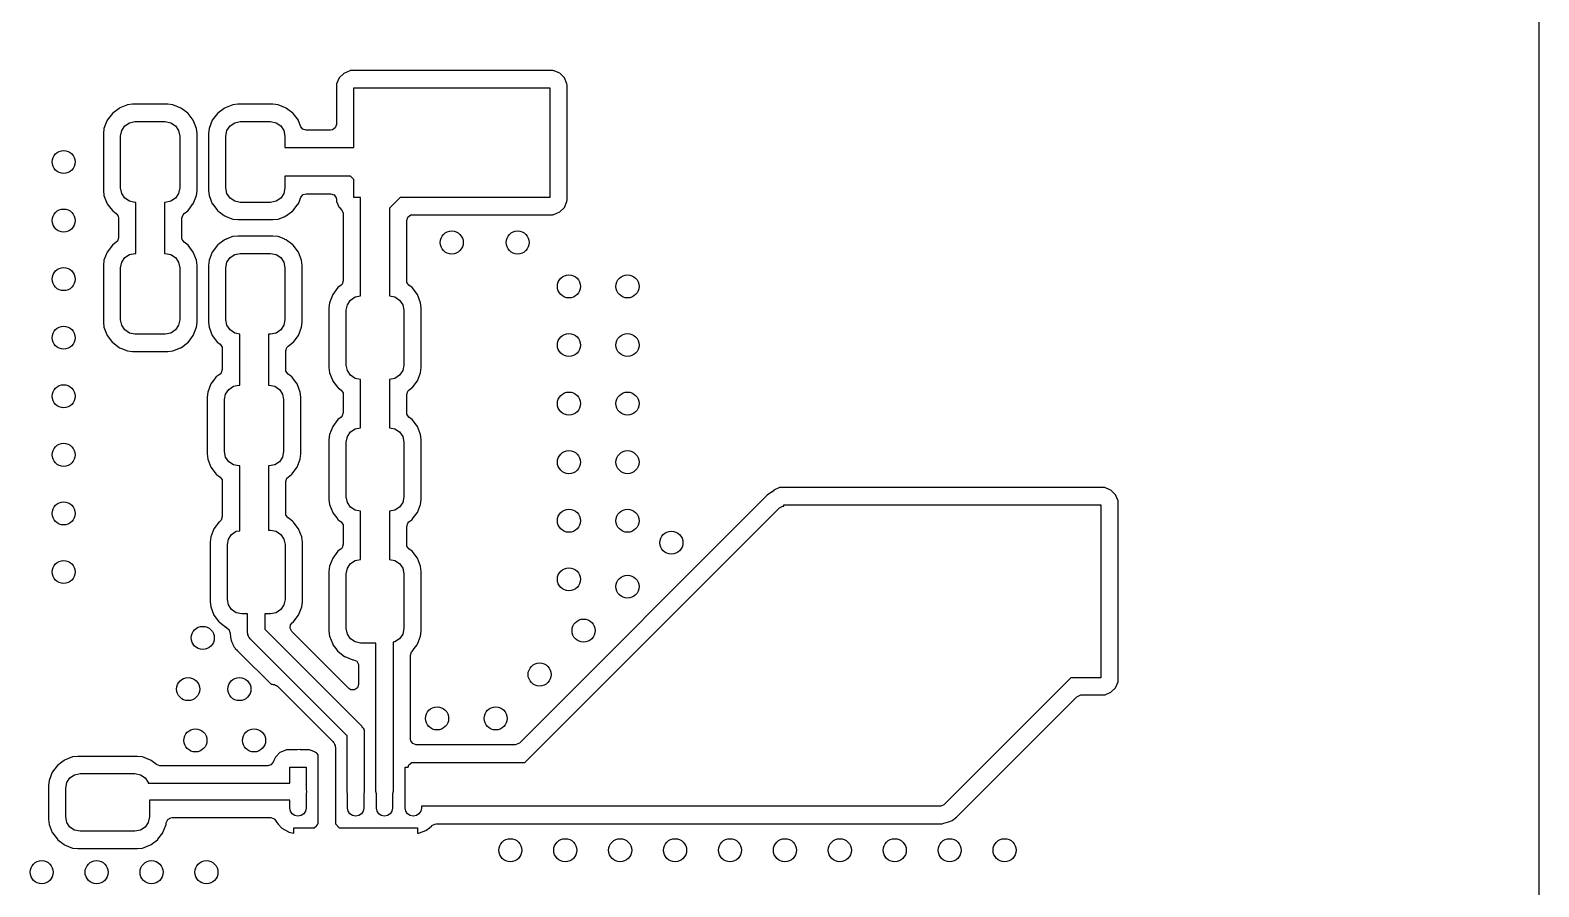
# Model space of a CAD drawing. Extents: x 0.02 to 3.92, y 0.02 to 3.05.
# Drawn here: x 2.887 to 3.917, y 0.885 to 1.47 of the extents above; entities that cross this region are included whole.
import ezdxf

# ---------------------------------------------------------------- set-up
doc = ezdxf.new("R2010")
doc.units = 0
doc.header["$MEASUREMENT"] = 0
doc.layers.add('BLACK', color=7, linetype='CONTINUOUS')

msp = doc.modelspace()

# ---------------------------------------------------------------- linework, layer by layer
at = {"layer": 'BLACK', "linetype": 'CONTINUOUS'}
for p, q in [((3.9173, 1.9505), (3.9173, 0.0236)), ((3.1053, 1.4423), (3.1012, 1.4405)), ((3.1056, 1.4424), (3.1053, 1.4423)), ((3.1057, 1.4424), (3.1056, 1.4424)), ((3.1056, 1.4424), (3.1056, 1.4424)), ((3.1063, 1.4425), (3.1057, 1.4424)), ((3.2437, 1.4425), (3.1063, 1.4425)), ((3.2438, 1.4425), (3.2437, 1.4425)), ((3.2441, 1.4424), (3.2438, 1.4425)), ((3.2438, 1.4425), (3.2438, 1.4425)), ((3.2447, 1.4423), (3.2441, 1.4424)), ((3.245, 1.4422), (3.2447, 1.4423)), ((3.0964, 1.4334), (3.0962, 1.4324)), ((3.0962, 1.4324), (3.0962, 1.4056)), ((3.0981, 1.4374), (3.0964, 1.4334)), ((3.1012, 1.4405), (3.0981, 1.4374)), ((3.2476, 1.4411), (3.245, 1.4422)), ((3.245, 1.4422), (3.245, 1.4422)), ((3.2487, 1.4406), (3.2476, 1.4411)), ((3.2519, 1.4374), (3.2487, 1.4406)), ((3.2536, 1.4334), (3.2519, 1.4374)), ((3.2538, 1.4324), (3.2536, 1.4334)), ((3.2538, 1.3541), (3.2538, 1.4324)), ((3.1081, 1.3898), (3.1081, 1.4306)), ((3.1081, 1.4306), (3.2419, 1.4306)), ((3.2419, 1.4306), (3.2419, 1.3558)), ((2.9433, 1.4132), (2.9397, 1.4085)), ((2.9435, 1.4134), (2.9433, 1.4132)), ((2.9478, 1.4166), (2.9435, 1.4134)), ((2.948, 1.4168), (2.9478, 1.4166)), ((2.9478, 1.4166), (2.9478, 1.4166)), ((2.9535, 1.419), (2.948, 1.4168)), ((2.9571, 1.4194), (2.9535, 1.419)), ((2.9811, 1.4194), (2.9571, 1.4194)), ((2.9846, 1.419), (2.9811, 1.4194)), ((2.9901, 1.4168), (2.9846, 1.419)), ((2.9904, 1.4166), (2.9901, 1.4168)), ((2.9947, 1.4134), (2.9904, 1.4166)), ((2.9904, 1.4166), (2.9904, 1.4166)), ((2.9949, 1.4132), (2.9947, 1.4134)), ((2.9985, 1.4085), (2.9949, 1.4132)), ((3.0151, 1.4132), (3.0115, 1.4085)), ((3.0153, 1.4134), (3.0151, 1.4132)), ((3.0196, 1.4166), (3.0153, 1.4134)), ((3.0198, 1.4168), (3.0196, 1.4166)), ((3.0196, 1.4166), (3.0196, 1.4166)), ((3.0254, 1.419), (3.0198, 1.4168)), ((3.0289, 1.4194), (3.0254, 1.419)), ((3.0529, 1.4194), (3.0289, 1.4194)), ((3.0565, 1.419), (3.0529, 1.4194)), ((3.062, 1.4168), (3.0565, 1.419)), ((3.0622, 1.4166), (3.062, 1.4168)), ((3.0665, 1.4134), (3.0622, 1.4166)), ((3.0622, 1.4166), (3.0622, 1.4166)), ((3.0667, 1.4132), (3.0665, 1.4134)), ((3.0703, 1.4085), (3.0667, 1.4132)), ((2.9375, 1.4029), (2.9371, 1.3994)), ((2.9397, 1.4085), (2.9375, 1.4029)), ((2.9489, 1.3977), (2.9497, 1.4015)), ((2.9497, 1.4015), (2.9518, 1.4047)), ((2.9518, 1.4047), (2.955, 1.4068)), ((2.955, 1.4068), (2.9587, 1.4076)), ((2.9587, 1.4076), (2.9794, 1.4076)), ((2.9794, 1.4076), (2.9832, 1.4068)), ((2.9832, 1.4068), (2.9864, 1.4047)), ((2.9864, 1.4047), (2.9885, 1.4015)), ((2.9885, 1.4015), (2.9893, 1.3977)), ((3.0006, 1.4029), (2.9985, 1.4085)), ((3.0011, 1.3994), (3.0006, 1.4029)), ((3.0093, 1.4029), (3.0089, 1.3994)), ((3.0115, 1.4085), (3.0093, 1.4029)), ((3.0208, 1.3977), (3.0215, 1.4015)), ((3.0215, 1.4015), (3.0236, 1.4047)), ((3.0236, 1.4047), (3.0268, 1.4068)), ((3.0268, 1.4068), (3.0306, 1.4076)), ((3.0306, 1.4076), (3.0513, 1.4076)), ((3.0513, 1.4076), (3.055, 1.4068)), ((3.055, 1.4068), (3.0582, 1.4047)), ((3.0582, 1.4047), (3.0604, 1.4015)), ((3.0604, 1.4015), (3.0611, 1.3977)), ((3.0704, 1.4082), (3.0703, 1.4085)), ((3.072, 1.4041), (3.0704, 1.4082)), ((3.0704, 1.4082), (3.0704, 1.4082)), ((3.0734, 1.4024), (3.072, 1.4041)), ((3.0756, 1.4017), (3.0734, 1.4024)), ((3.0923, 1.4017), (3.0756, 1.4017)), ((3.0936, 1.4019), (3.0923, 1.4017)), ((3.0955, 1.4033), (3.0936, 1.4019)), ((3.0962, 1.4056), (3.0955, 1.4033)), ((2.9371, 1.3994), (2.9371, 1.3606)), ((2.9489, 1.3623), (2.9489, 1.3977)), ((2.9893, 1.3977), (2.9893, 1.3623)), ((3.0011, 1.3606), (3.0011, 1.3994)), ((3.0089, 1.3994), (3.0089, 1.3606)), ((3.0208, 1.3623), (3.0208, 1.3977)), ((3.0611, 1.3977), (3.0611, 1.3898)), ((3.0611, 1.3898), (3.1081, 1.3898)), ((3.1059, 1.3702), (3.0611, 1.3702)), ((3.0611, 1.3702), (3.0611, 1.3623)), ((3.1081, 1.368), (3.1059, 1.3702)), ((2.9371, 1.3606), (2.9375, 1.3571)), ((2.9497, 1.3585), (2.9489, 1.3623)), ((2.9893, 1.3623), (2.9885, 1.3585)), ((3.0006, 1.3571), (3.0011, 1.3606)), ((3.0089, 1.3606), (3.0093, 1.3571)), ((3.0215, 1.3585), (3.0208, 1.3623)), ((3.0611, 1.3623), (3.0604, 1.3585)), ((3.1081, 1.3558), (3.1081, 1.368)), ((2.9375, 1.3571), (2.9397, 1.3515)), ((2.9397, 1.3515), (2.9398, 1.3513)), ((2.9398, 1.3513), (2.9398, 1.3513)), ((2.9398, 1.3513), (2.9413, 1.3493)), ((2.9518, 1.3553), (2.9497, 1.3585)), ((2.955, 1.3532), (2.9518, 1.3553)), ((2.9587, 1.3524), (2.955, 1.3532)), ((2.9592, 1.3524), (2.9587, 1.3524)), ((2.9592, 1.3176), (2.9592, 1.3524)), ((2.9794, 1.3524), (2.9789, 1.3524)), ((2.9789, 1.3524), (2.9789, 1.3176)), ((2.9832, 1.3532), (2.9794, 1.3524)), ((2.9864, 1.3553), (2.9832, 1.3532)), ((2.9885, 1.3585), (2.9864, 1.3553)), ((2.9968, 1.3493), (2.9983, 1.3513)), ((2.9983, 1.3513), (2.9985, 1.3515)), ((2.9983, 1.3513), (2.9983, 1.3513)), ((2.9985, 1.3515), (3.0006, 1.3571)), ((3.0093, 1.3571), (3.0115, 1.3515)), ((3.0115, 1.3515), (3.0117, 1.3513)), ((3.0117, 1.3513), (3.0117, 1.3513)), ((3.0117, 1.3513), (3.0132, 1.3493)), ((3.0236, 1.3553), (3.0215, 1.3585)), ((3.0268, 1.3532), (3.0236, 1.3553)), ((3.0306, 1.3524), (3.0268, 1.3532)), ((3.0513, 1.3524), (3.0306, 1.3524)), ((3.055, 1.3532), (3.0513, 1.3524)), ((3.0582, 1.3553), (3.055, 1.3532)), ((3.0604, 1.3585), (3.0582, 1.3553)), ((3.0686, 1.3493), (3.0702, 1.3513)), ((3.0702, 1.3513), (3.0703, 1.3515)), ((3.0702, 1.3513), (3.0702, 1.3513)), ((3.0703, 1.3515), (3.0713, 1.354)), ((3.0713, 1.354), (3.072, 1.3559)), ((3.072, 1.3559), (3.0736, 1.3577)), ((3.0736, 1.3577), (3.0756, 1.3583)), ((3.0756, 1.3583), (3.0923, 1.3583)), ((3.0923, 1.3583), (3.0946, 1.3576)), ((3.0946, 1.3576), (3.096, 1.3556)), ((3.096, 1.3556), (3.0962, 1.3544)), ((3.0962, 1.3544), (3.0962, 1.3541)), ((3.0962, 1.3541), (3.0964, 1.353)), ((3.0964, 1.353), (3.0981, 1.349)), ((3.1128, 1.3558), (3.1081, 1.3558)), ((3.1128, 1.2885), (3.1128, 1.3558)), ((3.1397, 1.3558), (3.1324, 1.3485)), ((3.2419, 1.3558), (3.1397, 1.3558)), ((3.2519, 1.349), (3.2536, 1.3531)), ((3.2536, 1.3531), (3.2538, 1.3541)), ((2.9413, 1.3493), (2.9433, 1.3468)), ((2.9433, 1.3468), (2.9435, 1.3466)), ((2.9435, 1.3466), (2.9459, 1.3449)), ((2.9459, 1.3449), (2.9472, 1.3429)), ((2.9472, 1.3429), (2.9474, 1.3417)), ((2.9474, 1.3417), (2.9474, 1.3283)), ((2.9907, 1.3417), (2.9915, 1.344)), ((2.9907, 1.3283), (2.9907, 1.3417)), ((2.9915, 1.344), (2.9923, 1.3449)), ((2.9923, 1.3449), (2.9947, 1.3466)), ((2.9947, 1.3466), (2.9949, 1.3468)), ((2.9949, 1.3468), (2.9968, 1.3493)), ((3.0132, 1.3493), (3.0151, 1.3468)), ((3.0151, 1.3468), (3.0153, 1.3466)), ((3.0153, 1.3466), (3.0196, 1.3434)), ((3.0196, 1.3434), (3.0196, 1.3434)), ((3.0196, 1.3434), (3.0198, 1.3432)), ((3.0198, 1.3432), (3.0201, 1.3431)), ((3.0201, 1.3431), (3.0201, 1.3431)), ((3.0201, 1.3431), (3.0214, 1.3426)), ((3.0214, 1.3426), (3.0254, 1.341)), ((3.0254, 1.341), (3.0289, 1.3406)), ((3.0289, 1.3406), (3.0529, 1.3406)), ((3.0529, 1.3406), (3.0565, 1.341)), ((3.0565, 1.341), (3.0605, 1.3426)), ((3.0605, 1.3426), (3.0617, 1.3431)), ((3.0617, 1.3431), (3.062, 1.3432)), ((3.0617, 1.3431), (3.0617, 1.3431)), ((3.062, 1.3432), (3.0622, 1.3434)), ((3.0622, 1.3434), (3.0665, 1.3466)), ((3.0622, 1.3434), (3.0622, 1.3434)), ((3.0665, 1.3466), (3.0667, 1.3468)), ((3.0667, 1.3468), (3.0686, 1.3493)), ((3.0981, 1.349), (3.0984, 1.3488)), ((3.0984, 1.3488), (3.0984, 1.3488)), ((3.0984, 1.3488), (3.0998, 1.3474)), ((3.0998, 1.3474), (3.1009, 1.3452)), ((3.1009, 1.3452), (3.1009, 1.3446)), ((3.1009, 1.3446), (3.1009, 1.2989)), ((3.1324, 1.3485), (3.1324, 1.2885)), ((3.1443, 1.3401), (3.145, 1.3424)), ((3.1443, 1.2989), (3.1443, 1.3401)), ((3.145, 1.3424), (3.147, 1.3438)), ((3.147, 1.3438), (3.1482, 1.344)), ((3.1482, 1.344), (3.2437, 1.344)), ((3.2437, 1.344), (3.2443, 1.3441)), ((3.2443, 1.3441), (3.2444, 1.3441)), ((3.2444, 1.3441), (3.2444, 1.3441)), ((3.2444, 1.3441), (3.2447, 1.3441)), ((3.2447, 1.3441), (3.2487, 1.3459)), ((3.2487, 1.3459), (3.2519, 1.349)), ((3.0254, 1.329), (3.0214, 1.3274)), ((3.0289, 1.3294), (3.0254, 1.329)), ((3.0529, 1.3294), (3.0289, 1.3294)), ((3.0565, 1.329), (3.0529, 1.3294)), ((3.0605, 1.3274), (3.0565, 1.329)), ((2.9433, 1.3232), (2.9397, 1.3185)), ((2.9459, 1.3252), (2.9433, 1.3232)), ((2.9467, 1.326), (2.9459, 1.3252)), ((2.9474, 1.3283), (2.9467, 1.326)), ((2.9909, 1.3271), (2.9907, 1.3283)), ((2.9923, 1.3252), (2.9909, 1.3271)), ((2.9949, 1.3232), (2.9923, 1.3252)), ((2.9985, 1.3185), (2.9949, 1.3232)), ((3.0151, 1.3232), (3.0115, 1.3185)), ((3.0153, 1.3234), (3.0151, 1.3232)), ((3.0196, 1.3266), (3.0153, 1.3234)), ((3.0198, 1.3268), (3.0196, 1.3266)), ((3.0196, 1.3266), (3.0196, 1.3266)), ((3.0207, 1.3271), (3.0198, 1.3268)), ((3.0214, 1.3274), (3.0207, 1.3271)), ((3.0611, 1.3271), (3.0605, 1.3274)), ((3.062, 1.3268), (3.0611, 1.3271)), ((3.0622, 1.3266), (3.062, 1.3268)), ((3.0665, 1.3234), (3.0622, 1.3266)), ((3.0622, 1.3266), (3.0622, 1.3266)), ((3.0667, 1.3232), (3.0665, 1.3234)), ((3.0703, 1.3185), (3.0667, 1.3232)), ((2.9375, 1.3129), (2.9371, 1.3094)), ((2.9371, 1.3094), (2.9371, 1.2706)), ((2.9397, 1.3185), (2.9375, 1.3129)), ((2.9489, 1.3077), (2.9497, 1.3115)), ((2.9497, 1.3115), (2.9518, 1.3147)), ((2.9518, 1.3147), (2.955, 1.3168)), ((2.955, 1.3168), (2.9587, 1.3176)), ((2.9587, 1.3176), (2.9592, 1.3176)), ((2.9789, 1.3176), (2.9794, 1.3176)), ((2.9794, 1.3176), (2.9832, 1.3168)), ((2.9832, 1.3168), (2.9864, 1.3147)), ((2.9864, 1.3147), (2.9885, 1.3115)), ((2.9885, 1.3115), (2.9893, 1.3077)), ((3.0006, 1.3129), (2.9985, 1.3185)), ((3.0011, 1.3094), (3.0006, 1.3129)), ((3.0011, 1.2706), (3.0011, 1.3094)), ((3.0093, 1.3129), (3.0089, 1.3094)), ((3.0089, 1.3094), (3.0089, 1.2706)), ((3.0115, 1.3185), (3.0093, 1.3129)), ((3.0208, 1.3077), (3.0215, 1.3115)), ((3.0215, 1.3115), (3.0236, 1.3147)), ((3.0236, 1.3147), (3.0268, 1.3168)), ((3.0268, 1.3168), (3.0306, 1.3176)), ((3.0306, 1.3176), (3.0513, 1.3176)), ((3.0513, 1.3176), (3.055, 1.3168)), ((3.055, 1.3168), (3.0582, 1.3147)), ((3.0582, 1.3147), (3.0604, 1.3115)), ((3.0604, 1.3115), (3.0611, 1.3077)), ((3.0725, 1.3129), (3.0703, 1.3185)), ((3.0729, 1.3094), (3.0725, 1.3129)), ((3.0729, 1.2706), (3.0729, 1.3094)), ((2.9489, 1.2723), (2.9489, 1.3077)), ((2.9893, 1.3077), (2.9893, 1.2723)), ((3.0208, 1.2723), (3.0208, 1.3077)), ((3.0611, 1.3077), (3.0611, 1.2723)), ((3.1009, 1.2989), (3.1002, 1.2966)), ((3.1444, 1.2977), (3.1443, 1.2989)), ((3.0937, 1.2894), (3.0915, 1.2839)), ((3.0973, 1.2942), (3.0937, 1.2894)), ((3.0994, 1.2958), (3.0973, 1.2942)), ((3.1002, 1.2966), (3.0994, 1.2958)), ((3.1058, 1.2857), (3.109, 1.2878)), ((3.109, 1.2878), (3.1128, 1.2885)), ((3.1324, 1.2885), (3.1362, 1.2878)), ((3.1362, 1.2878), (3.1394, 1.2857)), ((3.1458, 1.2958), (3.1444, 1.2977)), ((3.1479, 1.2942), (3.1458, 1.2958)), ((3.1515, 1.2894), (3.1479, 1.2942)), ((3.1537, 1.2839), (3.1515, 1.2894)), ((3.0915, 1.2839), (3.0911, 1.2804)), ((3.0911, 1.2804), (3.0911, 1.2396)), ((3.1029, 1.2787), (3.1037, 1.2825)), ((3.1029, 1.2413), (3.1029, 1.2787)), ((3.1037, 1.2825), (3.1058, 1.2857)), ((3.1394, 1.2857), (3.1415, 1.2825)), ((3.1415, 1.2825), (3.1423, 1.2787)), ((3.1423, 1.2787), (3.1423, 1.2413)), ((3.1541, 1.2804), (3.1537, 1.2839)), ((3.1541, 1.2396), (3.1541, 1.2804)), ((2.9371, 1.2706), (2.9375, 1.2671)), ((2.9497, 1.2685), (2.9489, 1.2723)), ((2.9518, 1.2653), (2.9497, 1.2685)), ((2.9885, 1.2685), (2.9864, 1.2653)), ((2.9893, 1.2723), (2.9885, 1.2685)), ((3.0006, 1.2671), (3.0011, 1.2706)), ((3.0089, 1.2706), (3.0093, 1.2671)), ((3.0215, 1.2685), (3.0208, 1.2723)), ((3.0236, 1.2653), (3.0215, 1.2685)), ((3.0604, 1.2685), (3.0582, 1.2653)), ((3.0611, 1.2723), (3.0604, 1.2685)), ((3.0725, 1.2671), (3.0729, 1.2706)), ((2.9375, 1.2671), (2.9397, 1.2615)), ((2.9397, 1.2615), (2.9433, 1.2568)), ((2.955, 1.2632), (2.9518, 1.2653)), ((2.9587, 1.2624), (2.955, 1.2632)), ((2.9794, 1.2624), (2.9587, 1.2624)), ((2.9832, 1.2632), (2.9794, 1.2624)), ((2.9864, 1.2653), (2.9832, 1.2632)), ((2.9949, 1.2568), (2.9985, 1.2615)), ((2.9985, 1.2615), (3.0006, 1.2671)), ((3.0093, 1.2671), (3.0115, 1.2615)), ((3.0115, 1.2615), (3.0151, 1.2568)), ((3.0268, 1.2632), (3.0236, 1.2653)), ((3.0302, 1.2625), (3.0268, 1.2632)), ((3.0302, 1.2276), (3.0302, 1.2625)), ((3.0513, 1.2624), (3.0498, 1.2624)), ((3.0498, 1.2624), (3.0498, 1.2276)), ((3.055, 1.2632), (3.0513, 1.2624)), ((3.0582, 1.2653), (3.055, 1.2632)), ((3.0667, 1.2568), (3.0703, 1.2615)), ((3.0703, 1.2615), (3.0725, 1.2671)), ((2.9433, 1.2568), (2.9435, 1.2567)), ((2.9435, 1.2567), (2.9478, 1.2534)), ((2.9478, 1.2534), (2.9478, 1.2534)), ((2.9478, 1.2534), (2.948, 1.2532)), ((2.948, 1.2532), (2.9482, 1.2531)), ((2.9482, 1.2531), (2.9482, 1.2531)), ((2.9482, 1.2531), (2.9495, 1.2526)), ((2.9495, 1.2526), (2.9535, 1.251)), ((2.9535, 1.251), (2.9571, 1.2506)), ((2.9571, 1.2506), (2.9811, 1.2506)), ((2.9811, 1.2506), (2.9846, 1.251)), ((2.9846, 1.251), (2.9886, 1.2526)), ((2.9886, 1.2526), (2.9899, 1.2531)), ((2.9899, 1.2531), (2.9901, 1.2532)), ((2.9899, 1.2531), (2.9899, 1.2531)), ((2.9901, 1.2532), (2.9904, 1.2534)), ((2.9904, 1.2534), (2.9947, 1.2567)), ((2.9904, 1.2534), (2.9904, 1.2534)), ((2.9947, 1.2567), (2.9949, 1.2568)), ((3.0151, 1.2568), (3.0153, 1.2567)), ((3.0153, 1.2567), (3.0168, 1.2555)), ((3.0168, 1.2555), (3.0182, 1.2536)), ((3.0182, 1.2536), (3.0183, 1.2525)), ((3.0183, 1.2525), (3.0183, 1.2383)), ((3.0617, 1.251), (3.0624, 1.2533)), ((3.0617, 1.2383), (3.0617, 1.251)), ((3.0624, 1.2533), (3.0632, 1.2542)), ((3.0632, 1.2542), (3.0665, 1.2567)), ((3.0665, 1.2567), (3.0667, 1.2568)), ((3.0665, 1.2567), (3.0665, 1.2567)), ((3.0183, 1.2383), (3.0176, 1.236)), ((3.0618, 1.2371), (3.0617, 1.2383)), ((3.0632, 1.2351), (3.0618, 1.2371)), ((3.0911, 1.2396), (3.0915, 1.2361)), ((3.1037, 1.2375), (3.1029, 1.2413)), ((3.1058, 1.2343), (3.1037, 1.2375)), ((3.1415, 1.2375), (3.1394, 1.2343)), ((3.1423, 1.2413), (3.1415, 1.2375)), ((3.1537, 1.2361), (3.1541, 1.2396)), ((3.0106, 1.2285), (3.0084, 1.2229)), ((3.0124, 1.2308), (3.0106, 1.2285)), ((3.014, 1.233), (3.0124, 1.2308)), ((3.0142, 1.2332), (3.014, 1.233)), ((3.0168, 1.2351), (3.0142, 1.2332)), ((3.0176, 1.236), (3.0168, 1.2351)), ((3.0227, 1.2247), (3.0259, 1.2268)), ((3.0259, 1.2268), (3.0297, 1.2276)), ((3.0297, 1.2276), (3.0302, 1.2276)), ((3.0498, 1.2276), (3.0503, 1.2276)), ((3.0503, 1.2276), (3.0541, 1.2268)), ((3.0541, 1.2268), (3.0573, 1.2247)), ((3.0658, 1.2332), (3.0632, 1.2351)), ((3.066, 1.233), (3.0658, 1.2332)), ((3.0676, 1.2308), (3.066, 1.233)), ((3.0694, 1.2285), (3.0676, 1.2308)), ((3.0716, 1.2229), (3.0694, 1.2285)), ((3.0915, 1.2361), (3.0937, 1.2306)), ((3.0937, 1.2306), (3.0939, 1.2304)), ((3.0939, 1.2304), (3.0939, 1.2304)), ((3.0939, 1.2304), (3.0971, 1.226)), ((3.0971, 1.226), (3.0973, 1.2258)), ((3.109, 1.2322), (3.1058, 1.2343)), ((3.1128, 1.2315), (3.109, 1.2322)), ((3.1128, 1.1985), (3.1128, 1.2315)), ((3.1362, 1.2322), (3.1324, 1.2315)), ((3.1324, 1.2315), (3.1324, 1.1985)), ((3.1394, 1.2343), (3.1362, 1.2322)), ((3.1479, 1.2258), (3.1481, 1.226)), ((3.1481, 1.226), (3.1513, 1.2304)), ((3.1513, 1.2304), (3.1515, 1.2306)), ((3.1513, 1.2304), (3.1513, 1.2304)), ((3.1515, 1.2306), (3.1537, 1.2361)), ((3.0084, 1.2229), (3.008, 1.2194)), ((3.008, 1.2194), (3.008, 1.1806)), ((3.0198, 1.2177), (3.0206, 1.2215)), ((3.0198, 1.1823), (3.0198, 1.2177)), ((3.0206, 1.2215), (3.0227, 1.2247)), ((3.0573, 1.2247), (3.0594, 1.2215)), ((3.0594, 1.2215), (3.0602, 1.2177)), ((3.0602, 1.2177), (3.0602, 1.1823)), ((3.072, 1.2194), (3.0716, 1.2229)), ((3.072, 1.1806), (3.072, 1.2194)), ((3.0973, 1.2258), (3.0975, 1.2257)), ((3.0975, 1.2257), (3.0994, 1.2242)), ((3.0994, 1.2242), (3.1008, 1.2223)), ((3.1008, 1.2223), (3.1009, 1.2211)), ((3.1009, 1.2211), (3.1009, 1.2089)), ((3.1443, 1.2211), (3.145, 1.2234)), ((3.1443, 1.2089), (3.1443, 1.2211)), ((3.145, 1.2234), (3.1458, 1.2242)), ((3.1458, 1.2242), (3.1477, 1.2257)), ((3.1477, 1.2257), (3.1479, 1.2258)), ((3.0994, 1.2058), (3.0973, 1.2042)), ((3.1002, 1.2066), (3.0994, 1.2058)), ((3.1009, 1.2089), (3.1002, 1.2066)), ((3.1444, 1.2077), (3.1443, 1.2089)), ((3.1458, 1.2058), (3.1444, 1.2077)), ((3.1479, 1.2042), (3.1458, 1.2058)), ((3.0937, 1.1994), (3.0915, 1.1939)), ((3.0973, 1.2042), (3.0937, 1.1994)), ((3.1037, 1.1925), (3.1058, 1.1957)), ((3.1058, 1.1957), (3.109, 1.1978)), ((3.109, 1.1978), (3.1128, 1.1985)), ((3.1324, 1.1985), (3.1362, 1.1978)), ((3.1362, 1.1978), (3.1394, 1.1957)), ((3.1394, 1.1957), (3.1415, 1.1925)), ((3.1515, 1.1994), (3.1479, 1.2042)), ((3.1537, 1.1939), (3.1515, 1.1994)), ((3.0915, 1.1939), (3.0911, 1.1904)), ((3.0911, 1.1904), (3.0911, 1.1496)), ((3.1029, 1.1887), (3.1037, 1.1925)), ((3.1029, 1.1513), (3.1029, 1.1887)), ((3.1415, 1.1925), (3.1423, 1.1887)), ((3.1423, 1.1887), (3.1423, 1.1513)), ((3.1541, 1.1904), (3.1537, 1.1939)), ((3.1541, 1.1496), (3.1541, 1.1904)), ((3.008, 1.1806), (3.0084, 1.1771)), ((3.0084, 1.1771), (3.0106, 1.1715)), ((3.0206, 1.1785), (3.0198, 1.1823)), ((3.0227, 1.1753), (3.0206, 1.1785)), ((3.0259, 1.1732), (3.0227, 1.1753)), ((3.0573, 1.1753), (3.0541, 1.1732)), ((3.0594, 1.1785), (3.0573, 1.1753)), ((3.0602, 1.1823), (3.0594, 1.1785)), ((3.0694, 1.1715), (3.0716, 1.1771)), ((3.0716, 1.1771), (3.072, 1.1806)), ((3.0106, 1.1715), (3.0142, 1.1668)), ((3.0142, 1.1668), (3.0144, 1.1666)), ((3.0144, 1.1666), (3.0168, 1.1648)), ((3.0168, 1.1648), (3.0182, 1.1629)), ((3.0297, 1.1724), (3.0259, 1.1732)), ((3.0302, 1.1724), (3.0297, 1.1724)), ((3.0302, 1.1282), (3.0302, 1.1724)), ((3.0503, 1.1724), (3.0498, 1.1724)), ((3.0498, 1.1724), (3.0498, 1.1285)), ((3.0541, 1.1732), (3.0503, 1.1724)), ((3.0624, 1.164), (3.0632, 1.1648)), ((3.0632, 1.1648), (3.0656, 1.1666)), ((3.0656, 1.1666), (3.0658, 1.1668)), ((3.0658, 1.1668), (3.0694, 1.1715)), ((3.0182, 1.1629), (3.0183, 1.1617)), ((3.0183, 1.1617), (3.0183, 1.1378)), ((3.0617, 1.1617), (3.0624, 1.164)), ((3.0617, 1.14), (3.0617, 1.1617)), ((3.3934, 1.1546), (3.3904, 1.1524)), ((3.3935, 1.1546), (3.3934, 1.1546)), ((3.3937, 1.1547), (3.3935, 1.1546)), ((3.3944, 1.1553), (3.3937, 1.1547)), ((3.3949, 1.1558), (3.3944, 1.1553)), ((3.3989, 1.1576), (3.3949, 1.1558)), ((3.3992, 1.1577), (3.3989, 1.1576)), ((3.3993, 1.1577), (3.3992, 1.1577)), ((3.3992, 1.1577), (3.3992, 1.1577)), ((3.4, 1.1577), (3.3993, 1.1577)), ((3.62, 1.1577), (3.4, 1.1577)), ((3.6201, 1.1577), (3.62, 1.1577)), ((3.6205, 1.1577), (3.6201, 1.1577)), ((3.6201, 1.1577), (3.6201, 1.1577)), ((3.621, 1.1576), (3.6205, 1.1577)), ((3.6213, 1.1575), (3.621, 1.1576)), ((3.6239, 1.1563), (3.6213, 1.1575)), ((3.6213, 1.1575), (3.6213, 1.1575)), ((3.6251, 1.1558), (3.6239, 1.1563)), ((3.6282, 1.1527), (3.6251, 1.1558)), ((3.0911, 1.1496), (3.0915, 1.1461)), ((3.0915, 1.1461), (3.0937, 1.1406)), ((3.1037, 1.1475), (3.1029, 1.1513)), ((3.1058, 1.1443), (3.1037, 1.1475)), ((3.109, 1.1422), (3.1058, 1.1443)), ((3.1394, 1.1443), (3.1362, 1.1422)), ((3.1415, 1.1475), (3.1394, 1.1443)), ((3.1423, 1.1513), (3.1415, 1.1475)), ((3.1515, 1.1406), (3.1537, 1.1461)), ((3.1537, 1.1461), (3.1541, 1.1496)), ((3.3904, 1.1524), (3.2212, 0.9832)), ((3.225, 0.97), (3.3989, 1.1439)), ((3.3989, 1.1439), (3.401, 1.1449)), ((3.401, 1.1449), (3.4016, 1.145)), ((3.4016, 1.145), (3.4017, 1.145)), ((3.4017, 1.145), (3.4017, 1.1459)), ((3.4017, 1.1459), (3.6183, 1.1459)), ((3.6183, 1.1459), (3.6183, 1.0278)), ((3.63, 1.1487), (3.6282, 1.1527)), ((3.6301, 1.1477), (3.63, 1.1487)), ((3.6301, 1.026), (3.6301, 1.1477)), ((3.0162, 1.1342), (3.0126, 1.1294)), ((3.0164, 1.1343), (3.0162, 1.1342)), ((3.0168, 1.1346), (3.0164, 1.1343)), ((3.0164, 1.1343), (3.0164, 1.1343)), ((3.0176, 1.1355), (3.0168, 1.1346)), ((3.0183, 1.1378), (3.0176, 1.1355)), ((3.0618, 1.1389), (3.0617, 1.14)), ((3.0632, 1.1369), (3.0618, 1.1389)), ((3.0662, 1.1346), (3.0632, 1.1369)), ((3.0668, 1.1342), (3.0662, 1.1346)), ((3.0704, 1.1294), (3.0668, 1.1342)), ((3.0937, 1.1406), (3.0939, 1.1403)), ((3.0939, 1.1403), (3.0939, 1.1403)), ((3.0939, 1.1403), (3.0965, 1.1369)), ((3.0965, 1.1369), (3.0973, 1.1358)), ((3.0973, 1.1358), (3.0975, 1.1357)), ((3.0975, 1.1357), (3.0994, 1.1342)), ((3.0994, 1.1342), (3.1008, 1.1323)), ((3.1128, 1.1415), (3.109, 1.1422)), ((3.1128, 1.1085), (3.1128, 1.1415)), ((3.1362, 1.1422), (3.1324, 1.1415)), ((3.1324, 1.1415), (3.1324, 1.1085)), ((3.1443, 1.1311), (3.145, 1.1334)), ((3.145, 1.1334), (3.1458, 1.1342)), ((3.1458, 1.1342), (3.1477, 1.1357)), ((3.1477, 1.1357), (3.1479, 1.1358)), ((3.1479, 1.1358), (3.1487, 1.1369)), ((3.1487, 1.1369), (3.1513, 1.1403)), ((3.1513, 1.1403), (3.1515, 1.1406)), ((3.1513, 1.1403), (3.1513, 1.1403)), ((3.0104, 1.1239), (3.01, 1.1204)), ((3.0126, 1.1294), (3.0104, 1.1239)), ((3.0225, 1.1225), (3.0247, 1.1257)), ((3.0247, 1.1257), (3.0279, 1.1278)), ((3.0279, 1.1278), (3.0302, 1.1282)), ((3.0498, 1.1285), (3.0513, 1.1285)), ((3.0513, 1.1285), (3.0551, 1.1278)), ((3.0551, 1.1278), (3.0583, 1.1257)), ((3.0583, 1.1257), (3.0604, 1.1225)), ((3.0726, 1.1239), (3.0704, 1.1294)), ((3.073, 1.1204), (3.0726, 1.1239)), ((3.1008, 1.1323), (3.1009, 1.1311)), ((3.1009, 1.1311), (3.1009, 1.1189)), ((3.1443, 1.1189), (3.1443, 1.1311)), ((3.01, 1.1204), (3.01, 1.0796)), ((3.0218, 1.1187), (3.0225, 1.1225)), ((3.0218, 1.0813), (3.0218, 1.1187)), ((3.0604, 1.1225), (3.0612, 1.1187)), ((3.0612, 1.1187), (3.0612, 1.0813)), ((3.073, 1.0796), (3.073, 1.1204)), ((3.0973, 1.1142), (3.0937, 1.1094)), ((3.0994, 1.1158), (3.0973, 1.1142)), ((3.1002, 1.1166), (3.0994, 1.1158)), ((3.1009, 1.1189), (3.1002, 1.1166)), ((3.1444, 1.1177), (3.1443, 1.1189)), ((3.1458, 1.1158), (3.1444, 1.1177)), ((3.1479, 1.1142), (3.1458, 1.1158)), ((3.1515, 1.1094), (3.1479, 1.1142)), ((3.0915, 1.1039), (3.0911, 1.1004)), ((3.0937, 1.1094), (3.0915, 1.1039)), ((3.1029, 1.0987), (3.1037, 1.1025)), ((3.1037, 1.1025), (3.1058, 1.1057)), ((3.1058, 1.1057), (3.109, 1.1078)), ((3.109, 1.1078), (3.1128, 1.1085)), ((3.1324, 1.1085), (3.1362, 1.1078)), ((3.1362, 1.1078), (3.1394, 1.1057)), ((3.1394, 1.1057), (3.1415, 1.1025)), ((3.1415, 1.1025), (3.1423, 1.0987)), ((3.1537, 1.1039), (3.1515, 1.1094)), ((3.1541, 1.1004), (3.1537, 1.1039)), ((3.0911, 1.1004), (3.0911, 1.0596)), ((3.1029, 1.0613), (3.1029, 1.0987)), ((3.1423, 1.0987), (3.1423, 1.0613)), ((3.1541, 1.0596), (3.1541, 1.1004)), ((3.01, 1.0796), (3.0104, 1.0761)), ((3.0104, 1.0761), (3.0126, 1.0706)), ((3.0225, 1.0775), (3.0218, 1.0813)), ((3.0247, 1.0743), (3.0225, 1.0775)), ((3.0279, 1.0722), (3.0247, 1.0743)), ((3.0316, 1.0715), (3.0279, 1.0722)), ((3.0356, 1.0715), (3.0316, 1.0715)), ((3.0356, 1.0585), (3.0356, 1.0715)), ((3.0513, 1.0715), (3.0474, 1.0715)), ((3.0474, 1.0715), (3.0474, 1.061)), ((3.0551, 1.0722), (3.0513, 1.0715)), ((3.0583, 1.0743), (3.0551, 1.0722)), ((3.0604, 1.0775), (3.0583, 1.0743)), ((3.0612, 1.0813), (3.0604, 1.0775)), ((3.0704, 1.0706), (3.0726, 1.0761)), ((3.0726, 1.0761), (3.073, 1.0796)), ((3.0126, 1.0706), (3.0162, 1.0658)), ((3.0162, 1.0658), (3.0162, 1.0658)), ((3.0162, 1.0658), (3.0164, 1.0657)), ((3.0164, 1.0657), (3.0207, 1.0624)), ((3.0207, 1.0624), (3.0207, 1.0624)), ((3.0207, 1.0624), (3.0209, 1.0622)), ((3.0209, 1.0622), (3.0211, 1.0621)), ((3.0211, 1.0621), (3.0214, 1.062)), ((3.0214, 1.062), (3.0213, 1.062)), ((3.0213, 1.062), (3.023, 1.0606)), ((3.0646, 1.0616), (3.065, 1.0639)), ((3.0657, 1.0594), (3.0646, 1.0616)), ((3.065, 1.0639), (3.0661, 1.0653)), ((3.0661, 1.0653), (3.0668, 1.0658)), ((3.0668, 1.0658), (3.0704, 1.0706)), ((3.1037, 1.0575), (3.1029, 1.0613)), ((3.1423, 1.0613), (3.1415, 1.0575)), ((3.023, 1.0606), (3.0234, 1.0585)), ((3.0234, 1.0585), (3.0236, 1.0585)), ((3.0236, 1.0585), (3.0236, 1.0582)), ((3.0236, 1.0582), (3.0236, 1.058)), ((3.0236, 1.058), (3.0239, 1.0558)), ((3.0239, 1.0558), (3.024, 1.0557)), ((3.024, 1.0557), (3.024, 1.0555)), ((3.024, 1.0555), (3.0243, 1.0533)), ((3.0243, 1.0533), (3.0245, 1.053)), ((3.0245, 1.053), (3.0245, 1.0527)), ((3.0245, 1.0527), (3.0246, 1.0525)), ((3.0246, 1.0525), (3.0256, 1.0507)), ((3.0358, 1.0578), (3.0356, 1.0585)), ((3.0358, 1.057), (3.0358, 1.0578)), ((3.0362, 1.0563), (3.0358, 1.057)), ((3.0364, 1.0556), (3.0362, 1.0563)), ((3.0369, 1.055), (3.0364, 1.0556)), ((3.0373, 1.0543), (3.0369, 1.055)), ((3.1035, 0.9882), (3.0373, 1.0543)), ((3.0474, 1.061), (3.1136, 0.9948)), ((3.1047, 1.0204), (3.0657, 1.0594)), ((3.0911, 1.0596), (3.0915, 1.0561)), ((3.0915, 1.0561), (3.0937, 1.0506)), ((3.1058, 1.0543), (3.1037, 1.0575)), ((3.109, 1.0522), (3.1058, 1.0543)), ((3.1128, 1.0515), (3.109, 1.0522)), ((3.1231, 1.0515), (3.1128, 1.0515)), ((3.1231, 0.95), (3.1231, 1.0515)), ((3.1362, 1.0522), (3.135, 1.052)), ((3.135, 1.052), (3.135, 0.95)), ((3.1394, 1.0543), (3.1362, 1.0522)), ((3.1415, 1.0575), (3.1394, 1.0543)), ((3.1515, 1.0506), (3.1537, 1.0561)), ((3.1537, 1.0561), (3.1541, 1.0596)), ((3.0256, 1.0507), (3.0256, 1.0505)), ((3.0256, 1.0505), (3.0265, 1.0487)), ((3.0265, 1.0487), (3.0265, 1.0487)), ((3.0265, 1.0487), (3.0266, 1.0484)), ((3.0266, 1.0484), (3.0268, 1.0483)), ((3.0268, 1.0483), (3.0269, 1.0482)), ((3.0269, 1.0482), (3.027, 1.048)), ((3.027, 1.048), (3.0271, 1.0478)), ((3.0271, 1.0478), (3.0286, 1.0463)), ((3.0286, 1.0463), (3.0287, 1.0462)), ((3.0287, 1.0462), (3.0301, 1.0447)), ((3.0301, 1.0447), (3.0301, 1.0447)), ((3.0301, 1.0447), (3.0303, 1.0445)), ((3.0303, 1.0445), (3.0305, 1.0444)), ((3.0305, 1.0444), (3.0308, 1.0441)), ((3.0308, 1.0441), (3.0516, 1.0233)), ((3.0937, 1.0506), (3.0939, 1.0503)), ((3.0939, 1.0503), (3.0939, 1.0503)), ((3.0939, 1.0503), (3.0958, 1.0478)), ((3.0958, 1.0478), (3.0973, 1.0458)), ((3.0973, 1.0458), (3.0975, 1.0457)), ((3.0975, 1.0457), (3.1018, 1.0424)), ((3.1018, 1.0424), (3.1018, 1.0424)), ((3.1018, 1.0424), (3.102, 1.0422)), ((3.102, 1.0422), (3.1075, 1.04)), ((3.1468, 1.0432), (3.1475, 1.0454)), ((3.1468, 0.9859), (3.1468, 1.0432)), ((3.1475, 1.0454), (3.1478, 1.0457)), ((3.1478, 1.0457), (3.1479, 1.0458)), ((3.1479, 1.0458), (3.1494, 1.0478)), ((3.1494, 1.0478), (3.1513, 1.0503)), ((3.1513, 1.0503), (3.1515, 1.0506)), ((3.1513, 1.0503), (3.1513, 1.0503)), ((3.1075, 1.04), (3.1079, 1.04)), ((3.1079, 1.04), (3.1079, 1.04)), ((3.1079, 1.04), (3.108, 1.04)), ((3.108, 1.04), (3.108, 1.04)), ((3.108, 1.04), (3.108, 1.0399)), ((3.108, 1.0399), (3.1101, 1.039)), ((3.1101, 1.039), (3.1113, 1.0369)), ((3.1113, 1.0369), (3.1113, 1.0361)), ((3.1113, 1.0361), (3.1113, 1.0232)), ((3.0516, 1.0233), (3.0524, 1.0233)), ((3.0524, 1.0233), (3.0531, 1.0231)), ((3.0531, 1.0231), (3.0539, 1.0231)), ((3.0539, 1.0231), (3.0546, 1.0227)), ((3.0546, 1.0227), (3.0553, 1.0225)), ((3.0553, 1.0225), (3.0559, 1.022)), ((3.0559, 1.022), (3.0565, 1.0216)), ((3.0565, 1.0216), (3.0939, 0.9843)), ((3.1062, 1.0195), (3.1047, 1.0204)), ((3.1106, 1.0209), (3.1086, 1.0195)), ((3.1113, 1.0232), (3.1106, 1.0209)), ((3.5978, 1.0278), (3.5111, 0.9411)), ((3.6183, 1.0278), (3.5978, 1.0278)), ((3.6251, 1.0179), (3.6282, 1.021)), ((3.6282, 1.021), (3.63, 1.025)), ((3.63, 1.025), (3.6301, 1.026)), ((3.1086, 1.0195), (3.1062, 1.0195)), ((3.5196, 0.9326), (3.6018, 1.0148)), ((3.6018, 1.0148), (3.604, 1.0159)), ((3.604, 1.0159), (3.6046, 1.016)), ((3.6046, 1.016), (3.62, 1.016)), ((3.62, 1.016), (3.6207, 1.016)), ((3.6207, 1.016), (3.6208, 1.016)), ((3.6208, 1.016), (3.6211, 1.0161)), ((3.6208, 1.016), (3.6208, 1.016)), ((3.6211, 1.0161), (3.6251, 1.0179)), ((3.1136, 0.9948), (3.1139, 0.9941)), ((3.1139, 0.9941), (3.1145, 0.9936)), ((3.1145, 0.9936), (3.1147, 0.9928)), ((3.1147, 0.9928), (3.1151, 0.9922)), ((3.1151, 0.9922), (3.1151, 0.9914)), ((3.1151, 0.9914), (3.1153, 0.9906)), ((3.1153, 0.9906), (3.1153, 0.95)), ((3.0714, 0.9787), (3.0696, 0.9786)), ((3.0717, 0.9786), (3.0714, 0.9787)), ((3.0939, 0.9843), (3.0943, 0.9836)), ((3.0943, 0.9836), (3.0948, 0.983)), ((3.0948, 0.983), (3.095, 0.9823)), ((3.095, 0.9823), (3.0954, 0.9816)), ((3.0954, 0.9816), (3.0954, 0.9808)), ((3.0954, 0.9808), (3.0956, 0.9801)), ((3.0956, 0.9801), (3.0956, 0.9281)), ((3.1035, 0.95), (3.1035, 0.9882)), ((3.147, 0.9847), (3.1468, 0.9859)), ((3.1484, 0.9828), (3.147, 0.9847)), ((3.1507, 0.982), (3.1484, 0.9828)), ((3.2184, 0.982), (3.1507, 0.982)), ((3.219, 0.9821), (3.2184, 0.982)), ((3.2212, 0.9832), (3.219, 0.9821)), ((2.9087, 0.9701), (2.9058, 0.9679)), ((2.9104, 0.9713), (2.9087, 0.9701)), ((2.9106, 0.9715), (2.9104, 0.9713)), ((2.9104, 0.9713), (2.9104, 0.9713)), ((2.9161, 0.9737), (2.9106, 0.9715)), ((2.9196, 0.9741), (2.9161, 0.9737)), ((2.9604, 0.9741), (2.9196, 0.9741)), ((2.9639, 0.9737), (2.9604, 0.9741)), ((2.9694, 0.9715), (2.9639, 0.9737)), ((2.9697, 0.9713), (2.9694, 0.9715)), ((2.9733, 0.9685), (2.9697, 0.9713)), ((2.9697, 0.9713), (2.9697, 0.9713)), ((2.9757, 0.9677), (2.9733, 0.9685)), ((3.053, 0.9701), (3.0514, 0.9683)), ((3.0536, 0.9713), (3.053, 0.9701)), ((3.0546, 0.9735), (3.0536, 0.9713)), ((3.0577, 0.9767), (3.0546, 0.9735)), ((3.0617, 0.9784), (3.0577, 0.9767)), ((3.062, 0.9785), (3.0617, 0.9784)), ((3.0621, 0.9785), (3.062, 0.9785)), ((3.062, 0.9785), (3.062, 0.9785)), ((3.0627, 0.9786), (3.0621, 0.9785)), ((3.0692, 0.9786), (3.0627, 0.9786)), ((3.0695, 0.9786), (3.0692, 0.9786)), ((3.0696, 0.9786), (3.0695, 0.9786)), ((3.072, 0.9786), (3.0717, 0.9786)), ((3.0724, 0.9786), (3.072, 0.9786)), ((3.072, 0.9786), (3.072, 0.9786)), ((3.0773, 0.9786), (3.0724, 0.9786)), ((3.0774, 0.9786), (3.0773, 0.9786)), ((3.0777, 0.9785), (3.0774, 0.9786)), ((3.0774, 0.9786), (3.0774, 0.9786)), ((3.0783, 0.9784), (3.0777, 0.9785)), ((3.0785, 0.9783), (3.0783, 0.9784)), ((3.0812, 0.9772), (3.0785, 0.9783)), ((3.0785, 0.9783), (3.0785, 0.9783)), ((3.0823, 0.9767), (3.0812, 0.9772)), ((3.0826, 0.9764), (3.0823, 0.9767)), ((3.0826, 0.9764), (3.0826, 0.9764)), ((3.0838, 0.9752), (3.0826, 0.9764)), ((3.0838, 0.9282), (3.0838, 0.9752)), ((3.1452, 0.9667), (3.1457, 0.9684)), ((3.1457, 0.9684), (3.1477, 0.9698)), ((3.1477, 0.9698), (3.1489, 0.97)), ((3.1489, 0.97), (3.225, 0.97)), ((2.9022, 0.9632), (2.9, 0.9577)), ((2.9058, 0.9679), (2.9022, 0.9632)), ((2.9122, 0.9562), (2.9143, 0.9594)), ((2.9143, 0.9594), (2.9175, 0.9615)), ((2.9175, 0.9615), (2.9213, 0.9623)), ((2.9213, 0.9623), (2.9587, 0.9623)), ((2.9587, 0.9623), (2.9625, 0.9615)), ((2.9625, 0.9615), (2.9657, 0.9594)), ((2.9657, 0.9594), (2.9678, 0.9562)), ((3.0495, 0.9677), (2.9757, 0.9677)), ((3.0514, 0.9683), (3.0495, 0.9677)), ((3.0645, 0.9559), (3.0645, 0.9667)), ((3.0645, 0.9667), (3.0755, 0.9667)), ((3.0755, 0.9667), (3.0755, 0.9515)), ((3.1432, 0.9388), (3.1432, 0.9667)), ((3.1432, 0.9667), (3.1452, 0.9667)), ((2.9, 0.9577), (2.8996, 0.9541)), ((2.8996, 0.9541), (2.8996, 0.9311)), ((2.9115, 0.9524), (2.9122, 0.9562)), ((2.9115, 0.9328), (2.9115, 0.9524)), ((2.9678, 0.9562), (2.9678, 0.9559)), ((2.9678, 0.9559), (3.0645, 0.9559)), ((3.0755, 0.9515), (3.0759, 0.95)), ((3.0759, 0.95), (3.0755, 0.9485)), ((3.0755, 0.9485), (3.0755, 0.9388)), ((3.1039, 0.9485), (3.1035, 0.95)), ((3.1039, 0.9388), (3.1039, 0.9485)), ((3.1153, 0.95), (3.1149, 0.9485)), ((3.1149, 0.9485), (3.1149, 0.9388)), ((3.1235, 0.9485), (3.1231, 0.95)), ((3.1235, 0.9388), (3.1235, 0.9485)), ((3.135, 0.95), (3.1346, 0.9485)), ((3.1346, 0.9485), (3.1346, 0.9388)), ((3.0645, 0.9441), (2.9685, 0.9441)), ((2.9685, 0.9441), (2.9685, 0.9328)), ((3.0645, 0.9388), (3.0645, 0.9441)), ((3.0649, 0.9367), (3.0645, 0.9388)), ((3.0755, 0.9388), (3.0751, 0.9367)), ((3.1043, 0.9367), (3.1039, 0.9388)), ((3.1149, 0.9388), (3.1145, 0.9367)), ((3.124, 0.9367), (3.1235, 0.9388)), ((3.1346, 0.9388), (3.1341, 0.9367)), ((3.1437, 0.9367), (3.1432, 0.9388)), ((3.1543, 0.9388), (3.1538, 0.9367)), ((3.5084, 0.94), (3.1543, 0.94)), ((3.1543, 0.94), (3.1543, 0.9388)), ((3.509, 0.94), (3.5084, 0.94)), ((3.5111, 0.9411), (3.509, 0.94)), ((2.8996, 0.9311), (2.9, 0.9275)), ((2.9, 0.9275), (2.9022, 0.922)), ((2.9122, 0.929), (2.9115, 0.9328)), ((2.9143, 0.9258), (2.9122, 0.929)), ((2.9678, 0.929), (2.9657, 0.9258)), ((2.9685, 0.9328), (2.9678, 0.929)), ((2.9778, 0.922), (2.98, 0.9275)), ((2.98, 0.9275), (2.9801, 0.9288)), ((2.9801, 0.9288), (2.9811, 0.931)), ((2.9811, 0.931), (2.9832, 0.9322)), ((2.9832, 0.9322), (2.984, 0.9323)), ((2.984, 0.9323), (3.0514, 0.9323)), ((3.0514, 0.9323), (3.0537, 0.9315)), ((3.0537, 0.9315), (3.0549, 0.9301)), ((3.0549, 0.9301), (3.0555, 0.9289)), ((3.0555, 0.9289), (3.0557, 0.9287)), ((3.0557, 0.9287), (3.0557, 0.9287)), ((3.0557, 0.9287), (3.0564, 0.9279)), ((3.0564, 0.9279), (3.059, 0.9251)), ((3.0661, 0.9349), (3.0649, 0.9367)), ((3.0679, 0.9337), (3.0661, 0.9349)), ((3.07, 0.9333), (3.0679, 0.9337)), ((3.0721, 0.9337), (3.07, 0.9333)), ((3.0739, 0.9349), (3.0721, 0.9337)), ((3.0751, 0.9367), (3.0739, 0.9349)), ((3.0828, 0.9268), (3.0835, 0.9278)), ((3.0835, 0.9278), (3.0838, 0.9282)), ((3.0956, 0.9281), (3.0958, 0.9279)), ((3.0958, 0.9279), (3.0981, 0.9254)), ((3.1055, 0.9349), (3.1043, 0.9367)), ((3.1073, 0.9337), (3.1055, 0.9349)), ((3.1094, 0.9333), (3.1073, 0.9337)), ((3.1115, 0.9337), (3.1094, 0.9333)), ((3.1133, 0.9349), (3.1115, 0.9337)), ((3.1145, 0.9367), (3.1133, 0.9349)), ((3.1252, 0.9349), (3.124, 0.9367)), ((3.1269, 0.9337), (3.1252, 0.9349)), ((3.1291, 0.9333), (3.1269, 0.9337)), ((3.1312, 0.9337), (3.1291, 0.9333)), ((3.133, 0.9349), (3.1312, 0.9337)), ((3.1341, 0.9367), (3.133, 0.9349)), ((3.1448, 0.9349), (3.1437, 0.9367)), ((3.1466, 0.9337), (3.1448, 0.9349)), ((3.1487, 0.9333), (3.1466, 0.9337)), ((3.1509, 0.9337), (3.1487, 0.9333)), ((3.1526, 0.9349), (3.1509, 0.9337)), ((3.1538, 0.9367), (3.1526, 0.9349)), ((3.1615, 0.9268), (3.1635, 0.9279)), ((3.1635, 0.9279), (3.1643, 0.928)), ((3.1643, 0.928), (3.5084, 0.928)), ((3.5084, 0.928), (3.5084, 0.928)), ((3.5084, 0.928), (3.5084, 0.928)), ((3.5084, 0.928), (3.509, 0.928)), ((3.509, 0.928), (3.5093, 0.928)), ((3.5093, 0.928), (3.5099, 0.9281)), ((3.5099, 0.9281), (3.511, 0.9284)), ((3.511, 0.9284), (3.5143, 0.9293)), ((3.5143, 0.9293), (3.5143, 0.9293)), ((3.5143, 0.9293), (3.5145, 0.9293)), ((3.5145, 0.9293), (3.5166, 0.9304)), ((3.5166, 0.9304), (3.5196, 0.9326)), ((2.9022, 0.922), (2.9024, 0.9218)), ((2.9024, 0.9218), (2.9024, 0.9218)), ((2.9024, 0.9218), (2.9057, 0.9175)), ((2.9057, 0.9175), (2.9058, 0.9173)), ((2.9058, 0.9173), (2.906, 0.9171)), ((2.906, 0.9171), (2.9104, 0.9139)), ((2.9175, 0.9237), (2.9143, 0.9258)), ((2.9213, 0.9229), (2.9175, 0.9237)), ((2.9587, 0.9229), (2.9213, 0.9229)), ((2.9625, 0.9237), (2.9587, 0.9229)), ((2.9657, 0.9258), (2.9625, 0.9237)), ((2.9697, 0.9139), (2.974, 0.9171)), ((2.974, 0.9171), (2.9742, 0.9173)), ((2.9742, 0.9173), (2.9743, 0.9175)), ((2.9743, 0.9175), (2.9776, 0.9218)), ((2.9776, 0.9218), (2.9778, 0.922)), ((2.9776, 0.9218), (2.9776, 0.9218)), ((3.059, 0.9251), (3.0635, 0.9225)), ((3.0635, 0.9225), (3.0638, 0.9224)), ((3.0638, 0.9224), (3.0671, 0.9217)), ((3.0671, 0.9217), (3.0671, 0.9254)), ((3.0671, 0.9254), (3.081, 0.9254)), ((3.081, 0.9254), (3.0826, 0.9266)), ((3.0826, 0.9266), (3.0828, 0.9268)), ((3.0826, 0.9266), (3.0826, 0.9266)), ((3.0981, 0.9254), (3.1517, 0.9254)), ((3.1517, 0.9254), (3.1517, 0.9216)), ((3.1517, 0.9216), (3.1523, 0.9216)), ((3.1523, 0.9216), (3.1526, 0.9217)), ((3.1523, 0.9216), (3.1523, 0.9216)), ((3.1526, 0.9217), (3.1529, 0.9218)), ((3.1529, 0.9218), (3.1572, 0.9234)), ((3.1572, 0.9234), (3.1574, 0.9235)), ((3.1572, 0.9234), (3.1572, 0.9234)), ((3.1574, 0.9235), (3.1597, 0.9253)), ((3.1597, 0.9253), (3.1613, 0.9266)), ((3.1613, 0.9266), (3.1615, 0.9268)), ((3.1613, 0.9266), (3.1613, 0.9266)), ((3.1615, 0.9268), (3.1615, 0.9268)), ((2.9104, 0.9139), (2.9104, 0.9139)), ((2.9104, 0.9139), (2.9106, 0.9137)), ((2.9106, 0.9137), (2.9161, 0.9115)), ((2.9161, 0.9115), (2.9196, 0.9111)), ((2.9196, 0.9111), (2.9604, 0.9111)), ((2.9604, 0.9111), (2.9639, 0.9115)), ((2.9639, 0.9115), (2.9694, 0.9137)), ((2.9694, 0.9137), (2.9697, 0.9139)), ((2.9697, 0.9139), (2.9697, 0.9139))]:
    msp.add_line(p, q, dxfattribs=at)
at = {"layer": 'BLACK'}
for centre in [(2.91, 1.38), (2.91, 1.34), (3.175, 1.325), (3.22, 1.325), (2.91, 1.3), (3.255, 1.295), (3.295, 1.295), (2.91, 1.26), (3.255, 1.255), (3.295, 1.255), (2.91, 1.22), (3.255, 1.215), (3.295, 1.215), (2.91, 1.18), (3.255, 1.175), (3.295, 1.175), (2.91, 1.14), (3.255, 1.135), (3.295, 1.135), (3.325, 1.12), (2.91, 1.1), (3.255, 1.095), (3.295, 1.09), (3.005, 1.055), (3.265, 1.06), (3.235, 1.03), (2.995, 1.02), (3.03, 1.02), (3.165, 1), (3.205, 1), (3, 0.985), (3.04, 0.985), (3.215, 0.91), (3.2525, 0.91), (3.29, 0.91), (3.3275, 0.91), (3.365, 0.91), (3.4025, 0.91), (3.44, 0.91), (3.4775, 0.91), (3.515, 0.91), (3.5525, 0.91), (2.895, 0.895), (2.9325, 0.895), (2.97, 0.895), (3.0075, 0.895)]:
    msp.add_circle(centre, 0.00787, dxfattribs=at)

doc.saveas('drawing.dxf')
